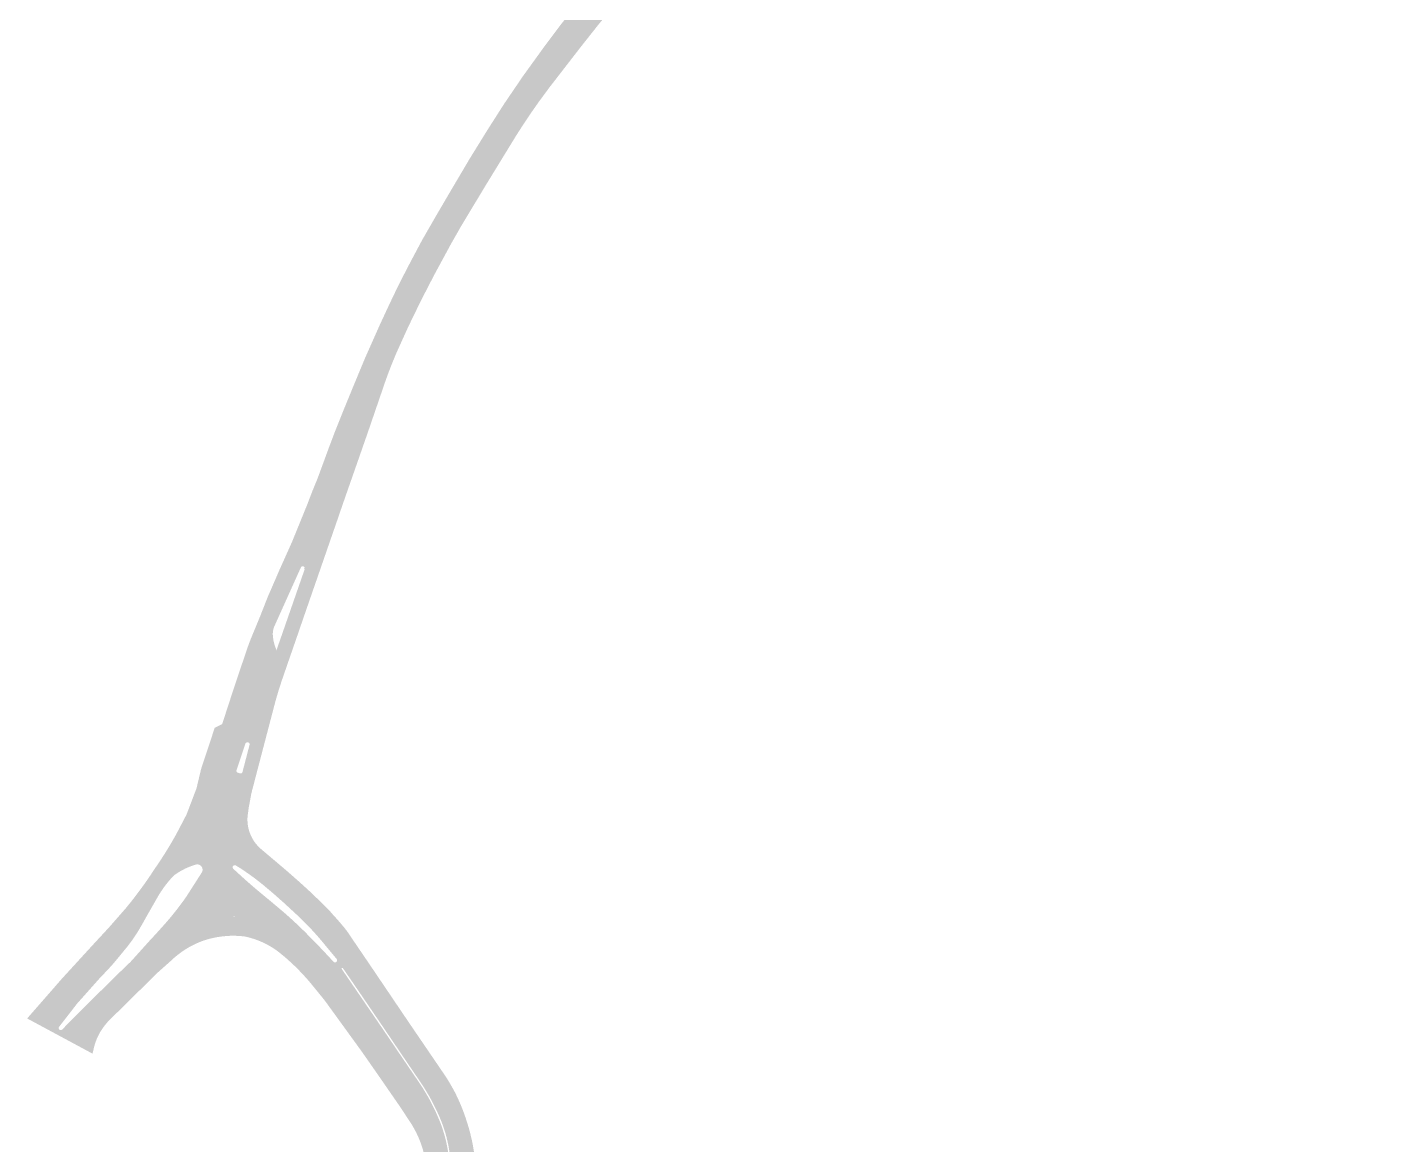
# Model space of a CAD drawing. Header units: inches. Extents: x 96822 to 101067, y 435686 to 441786.
# Drawn here: x 99231.9 to 99571.5, y 436880.3 to 437159.6 of the extents above; entities that cross this region are included whole.
import ezdxf

# ---------------------------------------------------------------- set-up
doc = ezdxf.new("R2010")
doc.units = ezdxf.units.IN
doc.header["$MEASUREMENT"] = 0

msp = doc.modelspace()

# ---------------------------------------------------------------- hatches: boundary and pattern name
for points in [[(99476.07, 437265.66), (99461.41, 437251.32), (99446.81, 437236.96), (99435.61, 437225.94), (99434.05, 437224.4), (99432.24, 437222.62), (99417.7, 437208.15), (99414.42, 437204.87), (99413.97, 437204.43), (99407.46, 437197.71), (99406.58, 437196.77), (99404.21, 437194.36), (99401.97, 437191.98), (99401.68, 437191.67), (99394.96, 437184.41), (99388.45, 437176.95), (99388.2, 437176.72), (99387.98, 437176.38), (99374.76, 437160.34), (99374.6, 437160.15), (99374.43, 437159.93), (99370.09, 437154.45), (99369.47, 437153.64), (99365.15, 437148.06), (99363.07, 437145.37), (99362.17, 437144.21), (99361.99, 437143.92), (99361.82, 437143.72), (99359.81, 437140.99), (99357.87, 437138.22), (99355.98, 437135.41), (99354.15, 437132.56), (99352.38, 437129.67), (99350.67, 437126.88), (99346.37, 437119.86), (99340.19, 437109.59), (99340.06, 437109.35), (99337.94, 437105.63), (99333.62, 437097.66), (99330.51, 437091.62), (99330.32, 437091.23), (99330.18, 437090.96), (99327.13, 437084.69), (99324.17, 437078.15), (99323.1, 437075.56), (99322.2, 437073.25), (99321.36, 437070.92), (99317.21, 437058.81), (99314.65, 437051.46), (99307.24, 437054.32), (99308.79, 437058.45), (99311.15, 437064.32), (99313.54, 437070.15), (99316.43, 437077.1), (99319.9, 437084.91), (99322.35, 437090.19), (99324.21, 437094.08), (99325.48, 437096.63), (99327.78, 437101.08), (99330.63, 437106.43), (99334.13, 437112.51), (99337.57, 437118.39), (99342.5, 437126.73), (99346.88, 437133.82), (99351.08, 437140.4), (99355.77, 437147.3), (99361.08, 437154.66), (99365.3, 437160.28), (99370.94, 437167.42), (99373.02, 437170.01), (99377.75, 437175.89), (99378.32, 437176.68), (99378.9, 437177.46), (99388.16, 437188.32), (99394.61, 437195.18), (99399.26, 437199.97), (99401.08, 437202.14), (99405.96, 437206.85), (99409.34, 437210.13), (99409.34, 437210.13), (99414.47, 437215.13), (99416.61, 437217.18), (99425.22, 437225.73), (99426.8, 437227.3), (99427.42, 437227.91), (99429.33, 437229.8), (99432.94, 437233.38), (99437.59, 437238.07), (99445.53, 437245.82), (99455.89, 437255.99), (99459.05, 437259.05), (99463.7, 437263.53), (99466, 437265.79), (99466.3, 437266.31), (99472.16, 437272.3), (99472.4, 437272.42), (99473.82, 437273.54), (99478.42, 437277.89), (99478.76, 437278.21), (99485.51, 437284.75), (99489.99, 437289), (99493.64, 437292.38), (99497.15, 437295.53), (99500.03, 437298.03), (99500.82, 437298.72), (99504.43, 437301.65), (99507.44, 437304.05), (99510.8, 437306.66), (99515.31, 437309.96), (99519.84, 437313.17), (99523.83, 437315.9), (99527.41, 437318.3), (99532.62, 437321.63), (99537.12, 437324.42), (99539.81, 437326.02), (99548.18, 437330.4), (99554.17, 437333.72), (99560.28, 437336.85), (99567.19, 437340.53), (99569.34, 437336.74), (99567.39, 437335.46), (99567.53, 437335.09), (99568.36, 437335.46), (99569.04, 437335.77), (99569.7, 437336.1), (99571.46, 437333.02), (99561.48, 437328.5), (99556.61, 437326.22), (99551.57, 437323.81), (99548.51, 437322.33), (99545.49, 437320.78), (99542.5, 437319.17), (99539.55, 437317.49), (99539, 437317.17), (99530.62, 437311.86), (99522.41, 437306.28), (99521.87, 437305.91), (99516.55, 437302), (99511.32, 437297.97), (99506.18, 437293.83), (99505.66, 437293.43), (99491.07, 437280.14), (99486.12, 437275.46), (99483.45, 437272.86), (99476.23, 437265.82), (99476.07, 437265.66)], [(99300.5, 437024.8), (99300.51, 437024.81), (99300.52, 437024.81), (99300.5, 437024.8)], [(99300.52, 437024.81), (99300.59, 437024.84), (99300.6, 437024.85), (99300.52, 437024.81)], [(99300.6, 437024.85), (99300.61, 437024.85), (99300.7, 437024.86), (99300.69, 437024.86), (99300.6, 437024.85)], [(99300.7, 437024.86), (99300.7, 437024.86), (99300.7, 437024.86), (99300.71, 437024.86), (99300.7, 437024.86)], [(99300.71, 437024.86), (99300.71, 437024.86), (99300.72, 437024.86), (99300.71, 437024.86), (99300.71, 437024.86)], [(99300.72, 437024.86), (99300.72, 437024.86), (99300.72, 437024.86), (99300.72, 437024.86)], [(99300.89, 437024.84), (99300.89, 437024.84), (99300.88, 437024.84), (99300.87, 437024.84), (99300.86, 437024.85), (99300.85, 437024.85), (99300.84, 437024.85), (99300.83, 437024.85), (99300.82, 437024.85), (99300.81, 437024.85), (99300.8, 437024.85), (99300.8, 437024.86), (99300.79, 437024.86), (99300.78, 437024.86), (99300.77, 437024.86), (99300.76, 437024.86), (99300.75, 437024.86), (99300.74, 437024.86), (99300.73, 437024.86), (99300.72, 437024.86), (99300.81, 437024.86), (99300.89, 437024.84)], [(99300.9, 437024.83), (99300.89, 437024.84), (99300.89, 437024.84), (99300.9, 437024.83), (99300.9, 437024.83)], [(99300.91, 437024.83), (99300.9, 437024.83), (99300.91, 437024.83), (99300.91, 437024.83)], [(99300.92, 437024.83), (99300.91, 437024.83), (99300.91, 437024.83), (99300.92, 437024.83), (99300.92, 437024.83)], [(99301.07, 437024.75), (99301.06, 437024.75), (99301.06, 437024.76), (99301.05, 437024.76), (99301.04, 437024.77), (99301.03, 437024.77), (99301.03, 437024.78), (99301.02, 437024.78), (99301.01, 437024.79), (99301, 437024.79), (99300.99, 437024.8), (99300.99, 437024.8), (99300.98, 437024.8), (99300.97, 437024.81), (99300.96, 437024.81), (99300.95, 437024.81), (99300.95, 437024.82), (99300.94, 437024.82), (99300.93, 437024.82), (99300.92, 437024.83), (99301, 437024.8), (99301.07, 437024.75)], [(99301.08, 437024.74), (99301.07, 437024.75), (99301.07, 437024.75), (99301.08, 437024.74), (99301.08, 437024.74)], [(99301.09, 437024.73), (99301.09, 437024.74), (99301.08, 437024.74), (99301.08, 437024.74), (99301.09, 437024.73)], [(99301.09, 437024.73), (99301.09, 437024.73), (99301.09, 437024.73), (99301.09, 437024.73)], [(99301.21, 437024.6), (99301.2, 437024.61), (99301.2, 437024.62), (99301.19, 437024.62), (99301.19, 437024.63), (99301.18, 437024.64), (99301.18, 437024.65), (99301.17, 437024.65), (99301.16, 437024.66), (99301.16, 437024.67), (99301.15, 437024.67), (99301.15, 437024.68), (99301.14, 437024.69), (99301.13, 437024.69), (99301.13, 437024.7), (99301.12, 437024.71), (99301.11, 437024.71), (99301.11, 437024.72), (99301.1, 437024.72), (99301.09, 437024.73), (99301.16, 437024.67), (99301.21, 437024.6)], [(99301.21, 437024.6), (99301.21, 437024.6), (99301.21, 437024.6), (99301.21, 437024.6)], [(99301.22, 437024.59), (99301.21, 437024.59), (99301.21, 437024.6), (99301.21, 437024.59), (99301.22, 437024.59)], [(99301.22, 437024.58), (99301.22, 437024.59), (99301.22, 437024.59), (99301.22, 437024.58)], [(99301.22, 437024.58), (99301.22, 437024.58), (99301.22, 437024.58), (99301.22, 437024.58)], [(99301.28, 437024.42), (99301.28, 437024.42), (99301.28, 437024.43), (99301.27, 437024.44), (99301.27, 437024.45), (99301.27, 437024.46), (99301.27, 437024.47), (99301.26, 437024.48), (99301.26, 437024.49), (99301.26, 437024.49), (99301.26, 437024.5), (99301.25, 437024.51), (99301.25, 437024.52), (99301.24, 437024.53), (99301.24, 437024.54), (99301.24, 437024.54), (99301.23, 437024.55), (99301.23, 437024.56), (99301.22, 437024.57), (99301.22, 437024.58), (99301.26, 437024.5), (99301.28, 437024.42)], [(99301.26, 437024.14), (99301.27, 437024.15), (99301.27, 437024.15), (99301.27, 437024.16), (99301.27, 437024.17), (99301.28, 437024.18), (99301.28, 437024.19), (99301.28, 437024.2), (99301.28, 437024.21), (99301.28, 437024.2), (99301.27, 437024.16), (99301.26, 437024.14)], [(99301.28, 437024.41), (99301.28, 437024.41), (99301.28, 437024.41), (99301.28, 437024.41)], [(99301.28, 437024.4), (99301.28, 437024.41), (99301.28, 437024.4), (99301.28, 437024.4)], [(99301.29, 437024.39), (99301.28, 437024.4), (99301.28, 437024.4), (99301.29, 437024.39), (99301.29, 437024.39)], [(99301.28, 437024.21), (99301.28, 437024.22), (99301.28, 437024.23), (99301.29, 437024.23), (99301.29, 437024.24), (99301.29, 437024.25), (99301.29, 437024.26), (99301.29, 437024.27), (99301.29, 437024.28), (99301.29, 437024.29), (99301.29, 437024.3), (99301.29, 437024.31), (99301.29, 437024.32), (99301.29, 437024.33), (99301.29, 437024.33), (99301.29, 437024.34), (99301.29, 437024.35), (99301.29, 437024.36), (99301.29, 437024.37), (99301.29, 437024.38), (99301.29, 437024.39), (99301.3, 437024.3), (99301.28, 437024.21)], [(99301.28, 437024.21), (99301.28, 437024.21), (99301.28, 437024.21), (99301.28, 437024.21)], [(99274.91, 436950.26), (99274.87, 436950.28), (99274.9, 436950.26), (99274.91, 436950.26)], [(99274.98, 436950.23), (99274.91, 436950.26), (99274.95, 436950.24), (99274.98, 436950.23)], [(99275.06, 436950.19), (99275.05, 436950.19), (99275.03, 436950.2), (99274.98, 436950.23), (99275, 436950.22), (99275.06, 436950.19)], [(99275.07, 436950.18), (99275.07, 436950.18), (99275.06, 436950.19), (99275.07, 436950.18)], [(99275.37, 436949.94), (99275.36, 436949.95), (99275.35, 436949.96), (99275.33, 436949.98), (99275.32, 436949.99), (99275.3, 436950.01), (99275.28, 436950.02), (99275.27, 436950.04), (99275.25, 436950.05), (99275.23, 436950.07), (99275.22, 436950.08), (99275.2, 436950.1), (99275.18, 436950.11), (99275.16, 436950.12), (99275.14, 436950.13), (99275.12, 436950.15), (99275.11, 436950.16), (99275.09, 436950.17), (99275.07, 436950.18), (99275.09, 436950.17), (99275.17, 436950.12), (99275.25, 436950.05), (99275.33, 436949.99), (99275.37, 436949.94)], [(99275.38, 436949.93), (99275.37, 436949.94), (99275.38, 436949.93), (99275.38, 436949.93)], [(99275.41, 436949.9), (99275.39, 436949.92), (99275.38, 436949.93), (99275.39, 436949.92), (99275.41, 436949.9)], [(99275.42, 436949.88), (99275.41, 436949.9), (99275.41, 436949.9), (99275.42, 436949.88), (99275.42, 436949.88)], [(99275.49, 436949.79), (99275.48, 436949.81), (99275.46, 436949.83), (99275.45, 436949.85), (99275.44, 436949.86), (99275.42, 436949.88), (99275.46, 436949.84), (99275.49, 436949.79)], [(99275.5, 436949.78), (99275.49, 436949.79), (99275.49, 436949.79), (99275.5, 436949.78)], [(99275.53, 436949.73), (99275.53, 436949.74), (99275.52, 436949.76), (99275.5, 436949.78), (99275.5, 436949.78), (99275.52, 436949.76), (99275.53, 436949.73)], [(99275.54, 436949.72), (99275.54, 436949.72), (99275.53, 436949.73), (99275.54, 436949.72)], [(99275.59, 436949.62), (99275.58, 436949.64), (99275.57, 436949.66), (99275.56, 436949.68), (99275.55, 436949.7), (99275.54, 436949.72), (99275.57, 436949.67), (99275.59, 436949.62)], [(99275.6, 436949.6), (99275.59, 436949.62), (99275.59, 436949.62), (99275.6, 436949.6), (99275.6, 436949.6)], [(99275.62, 436949.56), (99275.61, 436949.58), (99275.6, 436949.6), (99275.61, 436949.58), (99275.62, 436949.56)], [(99275.63, 436949.55), (99275.62, 436949.56), (99275.62, 436949.56), (99275.63, 436949.55)], [(99275.67, 436949.43), (99275.67, 436949.44), (99275.66, 436949.46), (99275.66, 436949.48), (99275.65, 436949.5), (99275.64, 436949.52), (99275.63, 436949.54), (99275.63, 436949.55), (99275.65, 436949.49), (99275.67, 436949.43)], [(99275.68, 436949.42), (99275.67, 436949.43), (99275.68, 436949.42), (99275.68, 436949.42)], [(99275.69, 436949.37), (99275.68, 436949.4), (99275.68, 436949.42), (99275.68, 436949.4), (99275.69, 436949.37)], [(99275.69, 436949.36), (99275.69, 436949.37), (99275.69, 436949.37), (99275.69, 436949.36)], [(99275.73, 436949.18), (99275.72, 436949.2), (99275.72, 436949.22), (99275.72, 436949.24), (99275.71, 436949.27), (99275.71, 436949.29), (99275.7, 436949.31), (99275.7, 436949.33), (99275.69, 436949.35), (99275.69, 436949.36), (99275.71, 436949.3), (99275.72, 436949.2), (99275.73, 436949.18)], [(99275.73, 436949.15), (99275.73, 436949.18), (99275.73, 436949.18), (99275.73, 436949.16), (99275.73, 436949.15)], [(99275.74, 436948.98), (99275.74, 436949), (99275.74, 436949.02), (99275.74, 436949.04), (99275.74, 436949.07), (99275.73, 436949.09), (99275.73, 436949.11), (99275.73, 436949.13), (99275.73, 436949.15), (99275.74, 436949.1), (99275.74, 436949), (99275.74, 436948.98)], [(99275.74, 436948.95), (99275.74, 436948.98), (99275.74, 436948.98), (99275.74, 436948.96), (99275.74, 436948.95)], [(99275.68, 436948.65), (99275.69, 436948.67), (99275.7, 436948.69), (99275.7, 436948.71), (99275.71, 436948.74), (99275.71, 436948.76), (99275.7, 436948.7), (99275.68, 436948.65)], [(99275.71, 436948.76), (99275.71, 436948.78), (99275.72, 436948.8), (99275.72, 436948.82), (99275.72, 436948.83), (99275.72, 436948.8), (99275.71, 436948.76)], [(99275.71, 436948.76), (99275.71, 436948.76), (99275.71, 436948.76), (99275.71, 436948.76)], [(99275.72, 436948.83), (99275.73, 436948.85), (99275.73, 436948.85), (99275.72, 436948.83)], [(99275.73, 436948.85), (99275.73, 436948.87), (99275.73, 436948.89), (99275.73, 436948.91), (99275.73, 436948.93), (99275.74, 436948.95), (99275.73, 436948.9), (99275.73, 436948.85)], [(99308.51, 436925.98), (99308.5, 436925.98), (99308.49, 436925.99), (99308.5, 436925.98), (99308.51, 436925.98), (99308.51, 436925.98)], [(99308.51, 436925.97), (99308.51, 436925.97), (99308.51, 436925.98), (99308.51, 436925.97)], [(99308.68, 436925.89), (99308.67, 436925.9), (99308.58, 436925.93), (99308.51, 436925.97), (99308.52, 436925.97), (99308.53, 436925.96), (99308.54, 436925.96), (99308.54, 436925.95), (99308.55, 436925.95), (99308.56, 436925.95), (99308.57, 436925.94), (99308.57, 436925.94), (99308.58, 436925.93), (99308.59, 436925.93), (99308.6, 436925.92), (99308.6, 436925.92), (99308.61, 436925.92), (99308.62, 436925.91), (99308.63, 436925.91), (99308.64, 436925.91), (99308.65, 436925.9), (99308.65, 436925.9), (99308.66, 436925.9), (99308.67, 436925.9), (99308.68, 436925.89), (99308.68, 436925.89)], [(99308.69, 436925.89), (99308.69, 436925.89), (99308.68, 436925.89), (99308.69, 436925.89)], [(99308.76, 436925.87), (99308.69, 436925.89), (99308.7, 436925.89), (99308.7, 436925.89), (99308.71, 436925.88), (99308.72, 436925.88), (99308.73, 436925.88), (99308.74, 436925.88), (99308.75, 436925.88), (99308.76, 436925.88), (99308.76, 436925.88), (99308.77, 436925.87), (99308.78, 436925.87), (99308.79, 436925.87), (99308.8, 436925.87), (99308.81, 436925.87), (99308.82, 436925.87), (99308.82, 436925.87), (99308.83, 436925.87), (99308.84, 436925.87), (99308.76, 436925.87)], [(99308.84, 436925.87), (99308.85, 436925.87), (99308.84, 436925.87), (99308.84, 436925.87)], [(99308.85, 436925.87), (99308.86, 436925.87), (99308.87, 436925.87), (99308.87, 436925.87), (99308.86, 436925.87), (99308.85, 436925.87)], [(99308.85, 436925.87), (99308.85, 436925.87), (99308.85, 436925.87), (99308.85, 436925.87)], [(99308.87, 436925.87), (99308.88, 436925.87), (99308.88, 436925.87), (99308.87, 436925.87)], [(99308.88, 436925.87), (99308.89, 436925.87), (99308.89, 436925.88), (99308.9, 436925.88), (99308.91, 436925.88), (99308.92, 436925.88), (99308.93, 436925.88), (99308.94, 436925.88), (99308.95, 436925.89), (99308.95, 436925.89), (99308.96, 436925.89), (99308.97, 436925.89), (99308.98, 436925.89), (99308.99, 436925.9), (99309, 436925.9), (99309, 436925.9), (99309.01, 436925.91), (99309.02, 436925.91), (99309.03, 436925.91), (99308.96, 436925.88), (99308.88, 436925.87)], [(99309.03, 436925.91), (99309.04, 436925.92), (99309.04, 436925.91), (99309.03, 436925.91), (99309.03, 436925.91)], [(99309.04, 436925.92), (99309.05, 436925.92), (99309.05, 436925.92), (99309.05, 436925.92), (99309.04, 436925.92)], [(99309.06, 436925.93), (99309.07, 436925.93), (99309.08, 436925.93), (99309.08, 436925.94), (99309.09, 436925.94), (99309.1, 436925.95), (99309.11, 436925.95), (99309.11, 436925.96), (99309.12, 436925.96), (99309.13, 436925.97), (99309.14, 436925.97), (99309.14, 436925.98), (99309.15, 436925.98), (99309.16, 436925.99), (99309.16, 436925.99), (99309.17, 436926), (99309.18, 436926), (99309.18, 436926.01), (99309.19, 436926.01), (99309.13, 436925.96), (99309.06, 436925.93)], [(99309.06, 436925.92), (99309.06, 436925.93), (99309.06, 436925.93), (99309.06, 436925.92)], [(99309.19, 436926.02), (99309.2, 436926.02), (99309.2, 436926.02), (99309.19, 436926.02)], [(99309.19, 436926.01), (99309.19, 436926.02), (99309.19, 436926.02), (99309.19, 436926.01)], [(99309.2, 436926.02), (99309.2, 436926.03), (99309.21, 436926.03), (99309.2, 436926.03), (99309.2, 436926.02)], [(99309.21, 436926.04), (99309.22, 436926.04), (99309.21, 436926.04), (99309.21, 436926.04)], [(99309.21, 436926.03), (99309.21, 436926.03), (99309.21, 436926.04), (99309.21, 436926.03)], [(99309.22, 436926.04), (99309.22, 436926.05), (99309.23, 436926.05), (99309.23, 436926.06), (99309.24, 436926.07), (99309.24, 436926.07), (99309.25, 436926.08), (99309.25, 436926.09), (99309.26, 436926.09), (99309.26, 436926.1), (99309.27, 436926.11), (99309.27, 436926.12), (99309.28, 436926.12), (99309.28, 436926.13), (99309.29, 436926.14), (99309.29, 436926.15), (99309.3, 436926.15), (99309.3, 436926.16), (99309.3, 436926.17), (99309.3, 436926.17), (99309.27, 436926.1), (99309.22, 436926.04)], [(99309.25, 436926.71), (99309.25, 436926.72), (99309.25, 436926.72), (99309.25, 436926.71)], [(99309.36, 436926.39), (99309.36, 436926.4), (99309.36, 436926.41), (99309.36, 436926.41), (99309.36, 436926.42), (99309.36, 436926.43), (99309.36, 436926.44), (99309.35, 436926.45), (99309.35, 436926.46), (99309.35, 436926.47), (99309.35, 436926.48), (99309.35, 436926.48), (99309.35, 436926.49), (99309.35, 436926.5), (99309.35, 436926.51), (99309.34, 436926.52), (99309.34, 436926.53), (99309.34, 436926.54), (99309.34, 436926.54), (99309.33, 436926.55), (99309.33, 436926.56), (99309.33, 436926.57), (99309.33, 436926.58), (99309.32, 436926.59), (99309.32, 436926.59), (99309.32, 436926.6), (99309.31, 436926.61), (99309.31, 436926.62), (99309.31, 436926.63), (99309.3, 436926.63), (99309.3, 436926.64), (99309.3, 436926.65), (99309.29, 436926.66), (99309.29, 436926.66), (99309.28, 436926.67), (99309.28, 436926.68), (99309.27, 436926.69), (99309.27, 436926.69), (99309.26, 436926.7), (99309.26, 436926.71), (99309.25, 436926.71), (99309.3, 436926.65), (99309.33, 436926.56), (99309.36, 436926.47), (99309.36, 436926.39)], [(99309.3, 436926.17), (99309.31, 436926.18), (99309.31, 436926.18), (99309.3, 436926.17)], [(99309.31, 436926.19), (99309.32, 436926.2), (99309.32, 436926.2), (99309.31, 436926.19), (99309.31, 436926.19)], [(99309.31, 436926.18), (99309.31, 436926.18), (99309.31, 436926.19), (99309.31, 436926.18), (99309.31, 436926.18)], [(99309.32, 436926.2), (99309.32, 436926.21), (99309.32, 436926.22), (99309.33, 436926.23), (99309.33, 436926.23), (99309.33, 436926.24), (99309.34, 436926.25), (99309.34, 436926.26), (99309.34, 436926.27), (99309.34, 436926.28), (99309.34, 436926.28), (99309.35, 436926.29), (99309.35, 436926.3), (99309.35, 436926.31), (99309.35, 436926.32), (99309.35, 436926.33), (99309.35, 436926.34), (99309.35, 436926.34), (99309.35, 436926.35), (99309.35, 436926.27), (99309.32, 436926.2)], [(99309.35, 436926.35), (99309.36, 436926.36), (99309.35, 436926.35), (99309.35, 436926.35)], [(99309.36, 436926.38), (99309.36, 436926.39), (99309.36, 436926.39), (99309.36, 436926.38)], [(99309.36, 436926.36), (99309.36, 436926.36), (99309.36, 436926.37), (99309.36, 436926.38), (99309.36, 436926.38), (99309.36, 436926.37), (99309.36, 436926.36)], [(99239.79, 436909.45), (99239.79, 436909.54), (99239.82, 436909.63), (99239.82, 436909.63), (99239.82, 436909.63), (99239.81, 436909.62), (99239.81, 436909.61), (99239.81, 436909.6), (99239.81, 436909.59), (99239.8, 436909.59), (99239.8, 436909.58), (99239.8, 436909.57), (99239.8, 436909.56), (99239.8, 436909.55), (99239.79, 436909.55), (99239.79, 436909.54), (99239.79, 436909.53), (99239.79, 436909.52), (99239.79, 436909.51), (99239.79, 436909.5), (99239.79, 436909.5), (99239.79, 436909.49), (99239.79, 436909.48), (99239.79, 436909.47), (99239.79, 436909.46), (99239.79, 436909.45)], [(99239.79, 436909.45), (99239.79, 436909.45), (99239.79, 436909.45), (99239.79, 436909.45)], [(99239.79, 436909.44), (99239.79, 436909.45), (99239.79, 436909.45), (99239.79, 436909.44)], [(99239.83, 436909.26), (99239.79, 436909.34), (99239.79, 436909.44), (99239.79, 436909.44), (99239.79, 436909.44), (99239.79, 436909.43), (99239.79, 436909.42), (99239.79, 436909.41), (99239.79, 436909.4), (99239.79, 436909.4), (99239.79, 436909.39), (99239.79, 436909.38), (99239.8, 436909.37), (99239.8, 436909.36), (99239.8, 436909.35), (99239.8, 436909.35), (99239.8, 436909.34), (99239.8, 436909.33), (99239.81, 436909.32), (99239.81, 436909.31), (99239.81, 436909.31), (99239.81, 436909.3), (99239.82, 436909.29), (99239.82, 436909.28), (99239.82, 436909.27), (99239.83, 436909.27), (99239.83, 436909.26)], [(99239.83, 436909.26), (99239.83, 436909.26), (99239.83, 436909.26), (99239.83, 436909.26)], [(99239.93, 436909.1), (99239.87, 436909.17), (99239.83, 436909.25), (99239.83, 436909.26), (99239.83, 436909.25), (99239.84, 436909.24), (99239.84, 436909.24), (99239.84, 436909.23), (99239.85, 436909.22), (99239.85, 436909.21), (99239.86, 436909.21), (99239.86, 436909.2), (99239.86, 436909.19), (99239.87, 436909.18), (99239.87, 436909.18), (99239.88, 436909.17), (99239.88, 436909.16), (99239.89, 436909.16), (99239.89, 436909.15), (99239.9, 436909.14), (99239.9, 436909.14), (99239.91, 436909.13), (99239.91, 436909.12), (99239.92, 436909.12), (99239.93, 436909.11), (99239.93, 436909.11), (99239.93, 436909.1)], [(99239.94, 436909.1), (99239.94, 436909.1), (99239.93, 436909.1), (99239.94, 436909.1)], [(99239.94, 436909.09), (99239.94, 436909.1), (99239.94, 436909.1), (99239.94, 436909.09)], [(99239.95, 436909.09), (99239.94, 436909.09), (99239.94, 436909.09), (99239.95, 436909.09)], [(99240.01, 436909.03), (99239.95, 436909.09), (99240.01, 436909.03), (99240.01, 436909.03)], [(99240.1, 436908.99), (99240.01, 436909.03), (99240.01, 436909.03), (99240.1, 436908.99)]]:
    msp.add_hatch(color=256).paths.add_polyline_path(points, flags=0)
h = msp.add_hatch(color=256)
h.paths.add_polyline_path([(99248.26, 436903.04), (99231.9, 436911.85), (99240.57, 436921.77), (99248.18, 436930.09), (99252.42, 436934.67), (99256.52, 436939.36), (99257.82, 436940.96), (99259.08, 436942.58), (99260.31, 436944.23), (99261.52, 436945.9), (99262.68, 436947.59), (99263.82, 436949.31), (99264.96, 436950.99), (99266.07, 436952.69), (99267.14, 436954.42), (99268.18, 436956.17), (99269.18, 436957.93), (99271.74, 436962.83), (99274.22, 436969.35), (99275.36, 436974.15), (99275.83, 436975.58), (99278.77, 436984.48), (99280.64, 436985.43), (99283.14, 436993.11), (99284.6, 436997.5), (99286.94, 437004.43), (99287.37, 437005.61), (99287.82, 437006.78), (99290, 437012.06), (99290.23, 437012.63), (99292.08, 437017.34), (99292.46, 437018.19), (99293.94, 437021.6), (99294.82, 437023.65), (99298.09, 437030.94), (99301.86, 437040.2), (99303.22, 437043.74), (99304.49, 437046.84), (99307.24, 437054.32), (99314.65, 437051.46), (99313.17, 437047.23), (99311.67, 437042.94), (99309.74, 437037.38), (99309.64, 437037.06), (99300.95, 437011.97), (99299.15, 437006.73), (99296.81, 436999.98), (99296.38, 436998.73), (99295.52, 436996.25), (99294.72, 436993.75), (99293.98, 436991.23), (99293.3, 436988.63), (99289.05, 436972.4), (99288.87, 436971.71), (99288.5, 436970.26), (99288.17, 436969.06), (99287.91, 436967.99), (99287.28, 436964.54), (99287.03, 436962.72), (99287, 436962.4), (99286.97, 436962.08), (99286.96, 436961.75), (99286.96, 436961.43), (99286.97, 436961.1), (99286.99, 436960.78), (99287.02, 436960.46), (99287.06, 436960.13), (99287.12, 436959.81), (99287.18, 436959.5), (99287.25, 436959.18), (99287.34, 436958.87), (99287.43, 436958.56), (99287.54, 436958.25), (99287.66, 436957.95), (99287.78, 436957.65), (99287.92, 436957.35), (99288.06, 436957.06), (99288.22, 436956.78), (99288.39, 436956.5), (99288.56, 436956.22), (99288.74, 436955.95), (99288.94, 436955.69), (99289.14, 436955.44), (99289.35, 436955.19), (99289.56, 436954.95), (99289.79, 436954.71), (99290.02, 436954.49), (99290.2, 436954.32), (99294.01, 436951.1), (99297.06, 436948.51), (99300.07, 436945.85), (99302.53, 436943.61), (99304.94, 436941.3), (99307.29, 436938.94), (99307.74, 436938.48), (99307.95, 436938.2), (99308.79, 436937.3), (99309.95, 436935.98), (99311.25, 436934.44), (99311.85, 436933.66), (99314.44, 436929.84), (99302.66, 436920.78), (99301.99, 436921.56), (99301.3, 436922.33), (99300.61, 436923.09), (99299.89, 436923.83), (99299.17, 436924.56), (99298.43, 436925.28), (99297.67, 436925.98), (99296.91, 436926.67), (99296.13, 436927.34), (99295.06, 436928.22), (99294.79, 436928.44), (99294.51, 436928.65), (99294.22, 436928.86), (99293.93, 436929.06), (99293.64, 436929.26), (99293.35, 436929.45), (99293.05, 436929.64), (99292.75, 436929.82), (99292.45, 436930), (99292.14, 436930.17), (99291.83, 436930.34), (99291.52, 436930.5), (99291.2, 436930.66), (99290.88, 436930.81), (99290.56, 436930.96), (99290.24, 436931.1), (99289.91, 436931.23), (99289.59, 436931.36), (99289.26, 436931.48), (99288.93, 436931.6), (99288.59, 436931.72), (99288.26, 436931.82), (99287.92, 436931.92), (99287.58, 436932.02), (99287.24, 436932.11), (99286.9, 436932.19), (99286.55, 436932.27), (99286.21, 436932.34), (99285.81, 436932.39), (99285.4, 436932.43), (99284.99, 436932.46), (99284.59, 436932.48), (99284.18, 436932.5), (99283.78, 436932.51), (99283.37, 436932.51), (99282.96, 436932.51), (99282.55, 436932.5), (99282.15, 436932.48), (99281.74, 436932.46), (99281.34, 436932.42), (99280.93, 436932.38), (99280.53, 436932.34), (99280.12, 436932.29), (99279.72, 436932.22), (99279.32, 436932.16), (99278.92, 436932.08), (99278.52, 436932), (99278.12, 436931.91), (99277.73, 436931.82), (99277.33, 436931.72), (99276.94, 436931.61), (99276.55, 436931.49), (99276.16, 436931.37), (99275.78, 436931.24), (99275.4, 436931.1), (99275.03, 436930.95), (99274.66, 436930.79), (99274.29, 436930.63), (99273.92, 436930.46), (99273.56, 436930.29), (99273.2, 436930.11), (99272.85, 436929.92), (99272.49, 436929.73), (99272.15, 436929.53), (99271.8, 436929.32), (99271.46, 436929.11), (99271.12, 436928.89), (99270.79, 436928.67), (99270.46, 436928.44), (99270.13, 436928.2), (99269.81, 436927.96), (99269.49, 436927.72), (99269.18, 436927.46), (99268.87, 436927.21), (99268.57, 436926.94), (99268.27, 436926.67), (99267.97, 436926.4), (99267.68, 436926.12), (99264.32, 436923.14), (99263.07, 436921.86), (99258.73, 436917.62), (99254.8, 436913.74), (99254.58, 436913.52), (99253.02, 436912), (99252.8, 436911.79), (99252.58, 436911.57), (99252.37, 436911.35), (99252.16, 436911.13), (99251.95, 436910.9), (99251.75, 436910.67), (99251.56, 436910.43), (99251.36, 436910.19), (99251.18, 436909.95), (99250.85, 436909.5), (99250.7, 436909.29), (99250.56, 436909.08), (99250.42, 436908.87), (99250.28, 436908.65), (99250.15, 436908.44), (99250.03, 436908.22), (99249.9, 436908), (99249.79, 436907.78), (99249.67, 436907.55), (99249.43, 436907.04), (99249.31, 436906.75), (99249.2, 436906.46), (99249.09, 436906.17), (99248.98, 436905.87), (99248.89, 436905.58), (99248.79, 436905.28), (99248.71, 436904.98), (99248.62, 436904.68), (99248.55, 436904.38), (99248.48, 436904.07), (99248.41, 436903.82), (99248.36, 436903.56), (99248.3, 436903.3), (99248.26, 436903.04)], flags=0)
h.paths.add_polyline_path([(99240.23, 436908.94), (99240.43, 436908.95), (99240.61, 436909.03), (99242.19, 436910.65), (99247.19, 436915.65), (99251.95, 436920.38), (99254.13, 436922.53), (99257.76, 436926.02), (99262.71, 436931.51), (99264.08, 436932.98), (99265.42, 436934.47), (99266.38, 436935.54), (99267.32, 436936.63), (99268.24, 436937.73), (99269.13, 436938.85), (99270.01, 436939.99), (99270.87, 436941.15), (99271.7, 436942.32), (99275.48, 436948.23), (99275.53, 436948.3), (99275.63, 436948.48), (99275.69, 436948.67), (99275.7, 436948.7), (99275.71, 436948.73), (99275.72, 436948.8), (99275.73, 436948.87), (99275.73, 436948.9), (99275.74, 436948.93), (99275.74, 436949), (99275.74, 436949.07), (99275.74, 436949.1), (99275.74, 436949.13), (99275.72, 436949.2), (99275.72, 436949.27), (99275.71, 436949.3), (99275.7, 436949.33), (99275.68, 436949.4), (99275.67, 436949.46), (99275.65, 436949.49), (99275.64, 436949.52), (99275.61, 436949.58), (99275.59, 436949.64), (99275.57, 436949.67), (99275.55, 436949.7), (99275.52, 436949.76), (99275.48, 436949.81), (99275.46, 436949.84), (99275.44, 436949.87), (99275.39, 436949.92), (99275.35, 436949.97), (99275.33, 436949.99), (99275.3, 436950.01), (99275.25, 436950.05), (99275.2, 436950.1), (99275.17, 436950.12), (99275.15, 436950.14), (99275.09, 436950.17), (99275.03, 436950.21), (99275, 436950.22), (99274.97, 436950.24), (99274.95, 436950.24), (99274.94, 436950.25), (99274.9, 436950.26), (99274.85, 436950.29), (99274.65, 436950.34), (99274.46, 436950.36), (99274.25, 436950.36), (99273.94, 436950.27), (99273.65, 436950.18), (99273.36, 436950.09), (99273.07, 436949.99), (99272.79, 436949.88), (99272.51, 436949.77), (99272.22, 436949.66), (99271.94, 436949.54), (99271.67, 436949.42), (99271.39, 436949.29), (99271.12, 436949.15), (99270.85, 436949.01), (99270.58, 436948.87), (99270.31, 436948.72), (99270.05, 436948.57), (99269.79, 436948.41), (99269.54, 436948.25), (99269.28, 436948.08), (99269.03, 436947.91), (99268.78, 436947.74), (99268.54, 436947.56), (99268.19, 436947.18), (99267.84, 436946.8), (99267.5, 436946.42), (99267.17, 436946.03), (99266.85, 436945.63), (99266.54, 436945.23), (99266.23, 436944.82), (99265.93, 436944.4), (99265.64, 436943.98), (99265.35, 436943.56), (99265.07, 436943.13), (99264.8, 436942.69), (99264.54, 436942.25), (99264.29, 436941.8), (99262.11, 436938), (99260.82, 436935.7), (99260.32, 436934.83), (99259.95, 436934.2), (99259.58, 436933.57), (99259.19, 436932.96), (99258.79, 436932.35), (99258.38, 436931.75), (99257.96, 436931.15), (99257.53, 436930.57), (99257.09, 436929.99), (99256.63, 436929.42), (99256.17, 436928.87), (99254.86, 436927.27), (99254.01, 436926.24), (99253.14, 436925.23), (99252.25, 436924.24), (99251.33, 436923.27), (99250.4, 436922.32), (99244.39, 436915.57), (99239.91, 436909.79), (99239.85, 436909.72), (99239.82, 436909.63), (99239.79, 436909.55), (99239.79, 436909.54), (99239.78, 436909.53), (99239.79, 436909.44), (99239.79, 436909.35), (99239.79, 436909.34), (99239.79, 436909.34), (99239.83, 436909.25), (99239.87, 436909.17), (99239.87, 436909.17), (99239.88, 436909.16), (99239.94, 436909.1), (99240, 436909.03), (99240.01, 436909.03), (99240.01, 436909.03), (99240.01, 436909.03), (99240.02, 436909.02), (99240.11, 436908.99), (99240.12, 436908.98), (99240.13, 436908.98), (99240.14, 436908.98), (99240.23, 436908.94)], flags=0)
h.paths.add_polyline_path([(99284.68, 436937.19), (99283.82, 436937.25), (99283.42, 436937.25), (99284.68, 436937.19)], flags=0)
h.paths.add_polyline_path([(99275.62, 436941.92), (99278.39, 436946.2), (99278.55, 436946.31), (99278.39, 436946.2), (99275.62, 436941.92)], flags=0)
h.paths.add_polyline_path([(99285.2, 436973.08), (99285.39, 436973.1), (99285.56, 436973.19), (99285.69, 436973.35), (99287.49, 436980.27), (99287.49, 436980.43), (99287.42, 436980.62), (99287.29, 436980.76), (99287.12, 436980.86), (99286.93, 436980.87), (99286.74, 436980.82), (99286.58, 436980.71), (99286.46, 436980.56), (99284.21, 436973.81), (99284.22, 436973.63), (99284.31, 436973.45), (99284.46, 436973.32), (99285.2, 436973.08)], flags=0)
h.paths.add_polyline_path([(99294.21, 437003.87), (99301.27, 437024.16), (99301.27, 437024.16), (99301.28, 437024.17), (99301.28, 437024.2), (99301.3, 437024.29), (99301.3, 437024.3), (99301.3, 437024.31), (99301.28, 437024.4), (99301.27, 437024.49), (99301.26, 437024.5), (99301.26, 437024.51), (99301.21, 437024.59), (99301.17, 437024.67), (99301.16, 437024.67), (99301.16, 437024.68), (99301.08, 437024.74), (99301.01, 437024.8), (99301, 437024.8), (99301, 437024.81), (99300.91, 437024.83), (99300.82, 437024.86), (99300.81, 437024.86), (99300.8, 437024.86), (99300.71, 437024.86), (99300.62, 437024.85), (99300.61, 437024.85), (99300.6, 437024.85), (99300.59, 437024.84), (99300.59, 437024.84), (99300.51, 437024.81), (99300.43, 437024.77), (99299.98, 437023.86), (99293.58, 437009.63), (99293.52, 437009.45), (99293.45, 437009.18), (99293.39, 437008.91), (99293.34, 437008.63), (99293.31, 437008.36), (99293.29, 437008.08), (99293.29, 437007.8), (99293.31, 437007.52), (99293.33, 437007.31), (99293.37, 437006.96), (99293.41, 437006.67), (99293.47, 437006.29), (99293.56, 437005.91), (99293.65, 437005.54), (99293.76, 437005.16), (99293.85, 437004.89), (99294.21, 437003.87)], flags=0)
h.paths.add_polyline_path([(99308.78, 436925.87), (99308.86, 436925.87), (99308.94, 436925.88), (99308.96, 436925.88), (99308.97, 436925.88), (99309.05, 436925.92), (99309.12, 436925.95), (99309.13, 436925.96), (99309.14, 436925.97), (99309.2, 436926.03), (99309.26, 436926.09), (99309.27, 436926.1), (99309.28, 436926.11), (99309.31, 436926.18), (99309.35, 436926.26), (99309.35, 436926.27), (99309.35, 436926.29), (99309.36, 436926.37), (99309.36, 436926.45), (99309.36, 436926.47), (99309.36, 436926.48), (99309.33, 436926.56), (99309.31, 436926.64), (99309.3, 436926.65), (99309.3, 436926.66), (99308.61, 436927.48), (99306.68, 436929.8), (99305.39, 436931.36), (99304.46, 436932.44), (99303.5, 436933.51), (99302.53, 436934.56), (99301.53, 436935.59), (99300.51, 436936.6), (99299.48, 436937.59), (99295.97, 436940.83), (99293.46, 436943.05), (99290.9, 436945.21), (99289.98, 436945.95), (99289.04, 436946.68), (99288.08, 436947.39), (99287.12, 436948.08), (99286.14, 436948.75), (99285.14, 436949.41), (99284.13, 436950.04), (99284.12, 436950.05), (99284.12, 436950.05), (99284.13, 436950.04), (99284.06, 436950.09), (99284.06, 436950.09), (99284.06, 436950.09), (99284.06, 436950.09), (99284.05, 436950.09), (99284.04, 436950.1), (99283.95, 436950.14), (99283.86, 436950.15), (99283.76, 436950.16), (99283.66, 436950.13), (99283.57, 436950.11), (99283.49, 436950.05), (99283.41, 436949.99), (99283.36, 436949.91), (99283.3, 436949.83), (99283.28, 436949.73), (99283.26, 436949.64), (99283.28, 436949.54), (99283.29, 436949.44), (99283.34, 436949.35), (99283.39, 436949.27), (99283.46, 436949.21), (99283.53, 436949.14), (99284.23, 436948.52), (99284.95, 436947.85), (99286.94, 436946.05), (99288.97, 436944.29), (99291.03, 436942.58), (99292.55, 436941.32), (99294.5, 436939.69), (99296.4, 436938.07), (99298.08, 436936.57), (99299.72, 436935.04), (99301.34, 436933.47), (99305.71, 436928.99), (99308.47, 436926.01), (99308.5, 436925.98), (99308.57, 436925.93), (99308.58, 436925.93), (99308.59, 436925.92), (99308.67, 436925.9), (99308.75, 436925.87), (99308.76, 436925.87), (99308.78, 436925.87)], flags=0)
h = msp.add_hatch(color=256)
h.paths.add_polyline_path([(99326.93, 436824.36), (99321.25, 436826.41), (99322.83, 436830.8), (99325.31, 436837.69), (99326.89, 436842.09), (99328.12, 436845.77), (99329.83, 436850.93), (99330.42, 436852.84), (99331.17, 436855.76), (99331.37, 436856.51), (99331.54, 436857.27), (99331.7, 436858.02), (99331.85, 436858.78), (99331.99, 436859.54), (99332.11, 436860.31), (99332.21, 436861.07), (99332.31, 436861.84), (99332.38, 436862.61), (99332.45, 436863.38), (99332.49, 436864.15), (99332.53, 436864.93), (99332.52, 436866.85), (99332.47, 436868), (99332.4, 436869.15), (99332.3, 436870.29), (99332.19, 436871.43), (99332.05, 436872.57), (99331.88, 436873.71), (99331.7, 436874.85), (99331.49, 436875.98), (99331.42, 436876.41), (99331.34, 436876.84), (99331.25, 436877.27), (99331.15, 436877.7), (99331.05, 436878.13), (99330.94, 436878.55), (99330.83, 436878.98), (99330.7, 436879.4), (99330.57, 436879.82), (99330.43, 436880.23), (99330.29, 436880.65), (99330.13, 436881.06), (99329.97, 436881.47), (99329.81, 436881.87), (99329.63, 436882.27), (99329.45, 436882.67), (99329.26, 436883.07), (99329.07, 436883.46), (99328.86, 436883.85), (99328.66, 436884.24), (99328.44, 436884.62), (99328.22, 436885), (99327.99, 436885.38), (99325.25, 436889.56), (99319.46, 436897.94), (99315.56, 436903.53), (99306.26, 436916.36), (99302.86, 436920.54), (99302.66, 436920.78), (99314.44, 436929.84), (99317.61, 436925.18), (99327.37, 436910.74), (99332.58, 436903.1), (99335.95, 436898.15), (99336.42, 436897.46), (99336.87, 436896.76), (99337.31, 436896.05), (99337.73, 436895.34), (99338.14, 436894.61), (99338.54, 436893.88), (99338.64, 436893.68), (99338.75, 436893.5), (99339.15, 436892.7), (99339.53, 436891.9), (99339.9, 436891.09), (99340.25, 436890.27), (99340.59, 436889.44), (99340.91, 436888.61), (99341.22, 436887.77), (99341.51, 436886.93), (99341.78, 436886.08), (99342.05, 436885.23), (99342.3, 436884.38), (99342.54, 436883.51), (99342.75, 436882.65), (99342.96, 436881.78), (99343.15, 436880.91), (99343.32, 436880.03), (99343.47, 436879.15), (99343.67, 436877.92), (99343.73, 436877.57), (99343.78, 436877.22), (99343.82, 436876.87), (99343.86, 436876.52), (99343.89, 436876.17), (99343.92, 436875.81), (99343.93, 436875.46), (99343.95, 436875.11), (99343.95, 436874.75), (99343.95, 436874.4), (99343.95, 436874.04), (99343.93, 436873.69), (99343.91, 436873.34), (99343.89, 436872.98), (99343.85, 436872.63), (99343.82, 436872.28), (99343.32, 436870.35), (99343.01, 436869.39), (99342.66, 436868.44), (99342.58, 436868.23), (99336.14, 436850.24), (99332.58, 436840.04), (99331, 436835.64), (99328.51, 436828.76), (99326.93, 436824.36)], flags=0)
h.paths.add_polyline_path([(99336.81, 436862.59), (99336.73, 436862.66), (99336.74, 436862.65), (99336.74, 436862.65), (99336.74, 436862.65), (99336.74, 436862.65), (99336.74, 436862.65), (99336.75, 436862.65), (99336.75, 436862.64), (99336.75, 436862.64), (99336.75, 436862.64), (99336.75, 436862.64), (99336.76, 436862.64), (99336.76, 436862.64), (99336.76, 436862.64), (99336.76, 436862.64), (99336.77, 436862.63), (99336.77, 436862.63), (99336.77, 436862.63), (99336.77, 436862.63), (99336.77, 436862.63), (99336.78, 436862.63), (99336.78, 436862.63), (99336.78, 436862.63), (99336.78, 436862.63), (99336.79, 436862.63), (99336.79, 436862.62), (99336.79, 436862.62), (99336.79, 436862.62), (99336.8, 436862.62), (99336.8, 436862.62), (99336.8, 436862.62), (99336.8, 436862.62), (99336.81, 436862.62), (99336.81, 436862.62), (99336.81, 436862.62), (99336.81, 436862.62), (99336.82, 436862.62), (99336.82, 436862.62), (99336.82, 436862.62), (99336.82, 436862.62), (99336.83, 436862.62), (99336.83, 436862.62), (99336.83, 436862.62), (99336.83, 436862.62), (99336.84, 436862.62), (99336.84, 436862.62), (99336.84, 436862.62), (99336.84, 436862.62), (99336.85, 436862.62), (99336.85, 436862.62), (99336.85, 436862.62), (99336.85, 436862.62), (99336.86, 436862.62), (99336.86, 436862.62), (99336.86, 436862.62), (99336.86, 436862.62), (99336.87, 436862.62), (99336.87, 436862.62), (99336.87, 436862.62), (99336.87, 436862.62), (99336.88, 436862.62), (99336.88, 436862.62), (99336.88, 436862.63), (99336.88, 436862.63), (99336.89, 436862.63), (99336.89, 436862.63), (99336.89, 436862.63), (99336.89, 436862.63), (99336.89, 436862.63), (99336.9, 436862.63), (99336.9, 436862.63), (99336.9, 436862.63), (99336.9, 436862.63), (99336.9, 436862.63), (99336.9, 436862.64), (99336.91, 436862.64), (99336.91, 436862.64), (99336.91, 436862.64), (99336.91, 436862.64), (99336.92, 436862.64), (99336.92, 436862.64), (99336.92, 436862.64), (99336.92, 436862.65), (99336.92, 436862.65), (99336.93, 436862.65), (99336.93, 436862.65), (99336.93, 436862.65), (99336.93, 436862.65), (99336.93, 436862.66), (99336.94, 436862.66), (99336.94, 436862.66), (99336.94, 436862.66), (99336.94, 436862.66), (99336.94, 436862.66), (99336.95, 436862.67), (99336.95, 436862.67), (99336.95, 436862.67), (99336.95, 436862.67), (99336.95, 436862.67), (99336.95, 436862.68), (99336.96, 436862.68), (99336.96, 436862.68), (99336.96, 436862.68), (99336.96, 436862.68), (99336.96, 436862.69), (99336.96, 436862.69), (99336.96, 436862.69), (99336.97, 436862.69), (99336.97, 436862.69), (99336.97, 436862.7), (99336.97, 436862.7), (99336.97, 436862.7), (99336.97, 436862.7), (99336.97, 436862.71), (99336.97, 436862.71), (99336.97, 436862.71), (99336.97, 436862.71), (99336.99, 436862.77), (99337.14, 436863.43), (99337.28, 436864.09), (99337.4, 436864.75), (99337.52, 436865.42), (99337.62, 436866.09), (99337.71, 436866.76), (99337.79, 436867.43), (99337.85, 436868.1), (99337.91, 436868.78), (99337.95, 436869.45), (99337.98, 436870.13), (99338, 436870.8), (99338, 436871.67), (99337.99, 436872.54), (99337.96, 436873.4), (99337.92, 436874.27), (99337.86, 436875.13), (99337.78, 436876), (99337.68, 436876.86), (99337.57, 436877.72), (99337.44, 436878.57), (99337.29, 436879.43), (99337.19, 436880.02), (99337.07, 436880.61), (99336.94, 436881.19), (99336.8, 436881.78), (99336.66, 436882.36), (99336.5, 436882.94), (99336.33, 436883.51), (99336.15, 436884.08), (99335.96, 436884.65), (99335.76, 436885.22), (99335.55, 436885.78), (99335.33, 436886.34), (99335.1, 436886.89), (99334.87, 436887.44), (99334.62, 436887.99), (99334.22, 436888.86), (99333.8, 436889.73), (99333.37, 436890.59), (99332.92, 436891.44), (99332.46, 436892.29), (99331.97, 436893.12), (99331.48, 436893.94), (99330.97, 436894.76), (99330.44, 436895.57), (99329.9, 436896.36), (99325.81, 436902.39), (99321, 436909.5), (99316.16, 436916.61), (99313.56, 436920.41), (99311.3, 436923.71), (99310.83, 436924.4), (99310.82, 436924.4), (99310.82, 436924.41), (99310.82, 436924.41), (99310.82, 436924.41), (99310.82, 436924.41), (99310.81, 436924.42), (99310.81, 436924.42), (99310.81, 436924.42), (99310.81, 436924.42), (99310.74, 436924.5), (99310.81, 436924.43), (99310.81, 436924.43), (99310.8, 436924.43), (99310.8, 436924.43), (99310.8, 436924.43), (99310.8, 436924.44), (99310.79, 436924.44), (99310.79, 436924.44), (99310.79, 436924.44), (99310.79, 436924.44), (99310.79, 436924.44), (99310.78, 436924.45), (99310.78, 436924.45), (99310.78, 436924.45), (99310.78, 436924.45), (99310.77, 436924.45), (99310.77, 436924.45), (99310.77, 436924.46), (99310.77, 436924.46), (99310.76, 436924.46), (99310.76, 436924.46), (99310.76, 436924.46), (99310.76, 436924.46), (99310.75, 436924.46), (99310.75, 436924.47), (99310.75, 436924.47), (99310.74, 436924.47), (99310.74, 436924.47), (99310.74, 436924.47), (99310.74, 436924.47), (99310.73, 436924.47), (99310.73, 436924.47), (99310.73, 436924.47), (99310.73, 436924.47), (99310.72, 436924.47), (99310.72, 436924.48), (99310.72, 436924.48), (99310.71, 436924.48), (99310.71, 436924.48), (99310.71, 436924.48), (99310.71, 436924.48), (99310.7, 436924.48), (99310.7, 436924.48), (99310.7, 436924.48), (99310.69, 436924.48), (99310.69, 436924.48), (99310.69, 436924.48), (99310.68, 436924.48), (99310.68, 436924.48), (99310.68, 436924.48), (99310.68, 436924.48), (99310.67, 436924.48), (99310.67, 436924.48), (99310.67, 436924.48), (99310.66, 436924.48), (99310.66, 436924.48), (99310.66, 436924.48), (99310.66, 436924.48), (99310.65, 436924.48), (99310.65, 436924.48), (99310.65, 436924.48), (99310.65, 436924.48), (99310.64, 436924.48), (99310.64, 436924.48), (99310.64, 436924.48), (99310.64, 436924.48), (99310.64, 436924.47), (99310.63, 436924.47), (99310.63, 436924.47), (99310.63, 436924.47), (99310.62, 436924.47), (99310.62, 436924.47), (99310.62, 436924.47), (99310.62, 436924.47), (99310.61, 436924.47), (99310.61, 436924.47), (99310.61, 436924.47), (99310.61, 436924.46), (99310.6, 436924.46), (99310.6, 436924.46), (99310.6, 436924.46), (99310.59, 436924.46), (99310.59, 436924.46), (99310.59, 436924.46), (99310.59, 436924.45), (99310.58, 436924.45), (99310.58, 436924.45), (99310.58, 436924.45), (99310.58, 436924.45), (99310.57, 436924.45), (99310.57, 436924.44), (99310.57, 436924.44), (99310.57, 436924.44), (99310.57, 436924.44), (99310.56, 436924.44), (99310.56, 436924.44), (99310.56, 436924.43), (99310.56, 436924.43), (99310.55, 436924.43), (99310.55, 436924.43), (99310.55, 436924.43), (99310.55, 436924.42), (99310.55, 436924.42), (99310.54, 436924.42), (99310.54, 436924.42), (99310.54, 436924.41), (99310.54, 436924.41), (99310.54, 436924.41), (99310.54, 436924.41), (99310.53, 436924.41), (99310.53, 436924.4), (99310.53, 436924.4), (99310.53, 436924.4), (99310.53, 436924.4), (99310.53, 436924.39), (99310.52, 436924.39), (99310.52, 436924.39), (99310.52, 436924.39), (99310.52, 436924.38), (99310.52, 436924.38), (99310.52, 436924.38), (99310.52, 436924.37), (99310.52, 436924.37), (99310.51, 436924.37), (99310.51, 436924.37), (99310.51, 436924.37), (99310.51, 436924.37), (99310.51, 436924.36), (99310.51, 436924.36), (99310.51, 436924.36), (99310.51, 436924.36), (99310.51, 436924.35), (99310.51, 436924.35), (99310.51, 436924.35), (99310.51, 436924.34), (99310.51, 436924.34), (99310.51, 436924.34), (99310.5, 436924.34), (99310.5, 436924.33), (99310.5, 436924.33), (99310.5, 436924.33), (99310.5, 436924.32), (99310.5, 436924.32), (99310.5, 436924.32), (99310.5, 436924.32), (99310.5, 436924.31), (99310.5, 436924.31), (99310.5, 436924.31), (99310.5, 436924.3), (99310.5, 436924.3), (99310.5, 436924.3), (99310.5, 436924.3), (99310.5, 436924.29), (99310.5, 436924.29), (99310.5, 436924.29), (99310.5, 436924.28), (99310.5, 436924.28), (99310.5, 436924.28), (99310.5, 436924.27), (99310.5, 436924.27), (99310.51, 436924.27), (99310.51, 436924.27), (99310.51, 436924.26), (99310.51, 436924.26), (99310.51, 436924.26), (99310.51, 436924.25), (99310.51, 436924.25), (99310.51, 436924.25), (99310.51, 436924.25), (99310.51, 436924.24), (99310.51, 436924.24), (99310.51, 436924.24), (99310.52, 436924.24), (99310.52, 436924.23), (99310.52, 436924.23), (99310.52, 436924.23), (99310.52, 436924.22), (99310.52, 436924.22), (99310.52, 436924.22), (99310.52, 436924.22), (99310.53, 436924.21), (99310.53, 436924.21), (99310.53, 436924.21), (99310.54, 436924.2), (99310.99, 436923.53), (99315.67, 436916.68), (99320.53, 436909.58), (99325.35, 436902.47), (99329.63, 436896.18), (99330.18, 436895.37), (99330.72, 436894.54), (99331.24, 436893.7), (99331.75, 436892.85), (99332.24, 436891.99), (99332.71, 436891.13), (99333.16, 436890.25), (99333.6, 436889.36), (99334.02, 436888.47), (99334.69, 436886.96), (99334.95, 436886.35), (99335.19, 436885.74), (99335.42, 436885.12), (99335.63, 436884.49), (99335.84, 436883.87), (99336.04, 436883.23), (99336.22, 436882.6), (99336.39, 436881.96), (99336.55, 436881.32), (99336.7, 436880.67), (99336.83, 436880.03), (99336.96, 436879.38), (99337.1, 436878.53), (99337.23, 436877.68), (99337.34, 436876.83), (99337.44, 436875.98), (99337.52, 436875.12), (99337.59, 436874.27), (99337.64, 436873.41), (99337.67, 436872.55), (99337.69, 436871.69), (99337.69, 436870.84), (99337.65, 436869.94), (99337.59, 436869.04), (99337.51, 436868.15), (99337.42, 436867.25), (99337.31, 436866.36), (99337.18, 436865.47), (99337.03, 436864.59), (99336.87, 436863.7), (99336.69, 436862.83), (99336.66, 436862.72), (99336.81, 436862.59)], flags=0)

doc.saveas('drawing.dxf')
